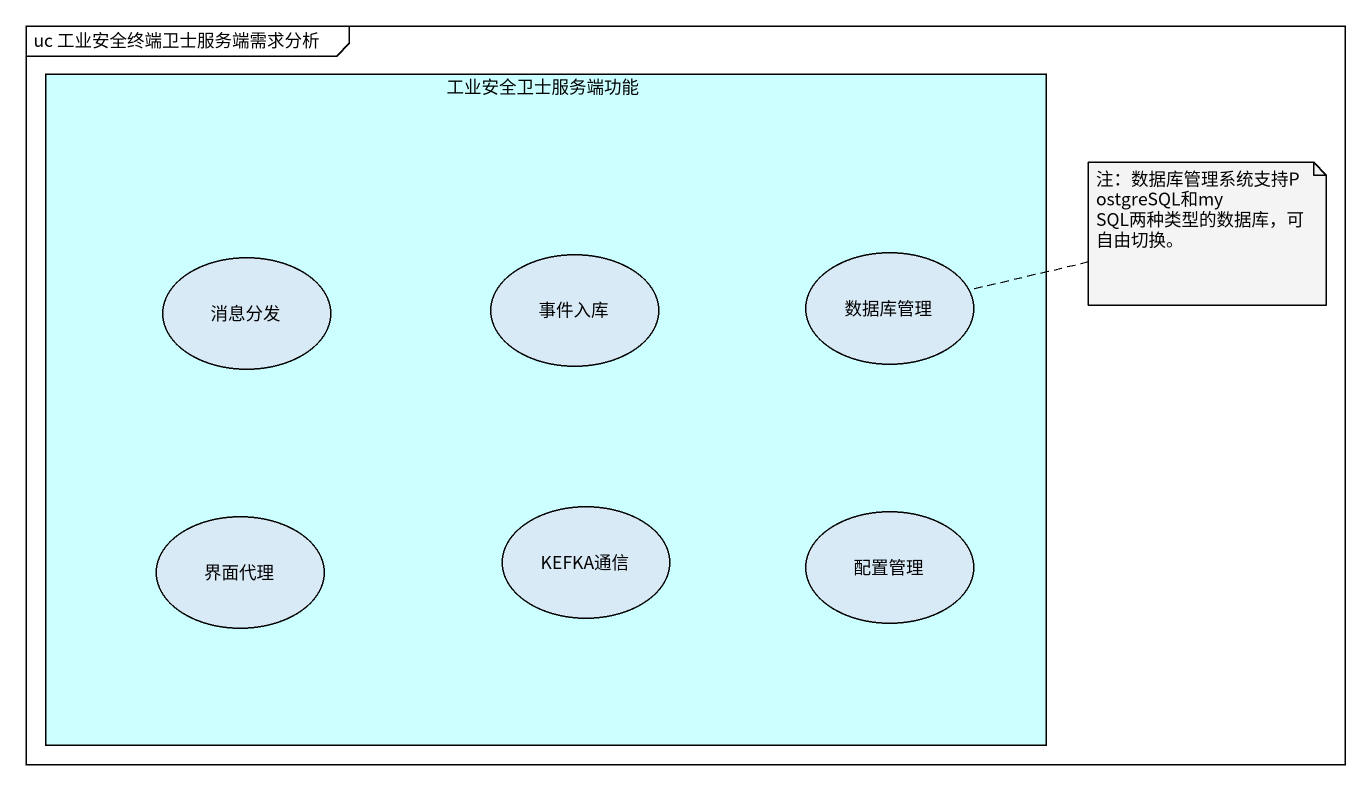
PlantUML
@startuml
mainframe uc 工业安全终端卫士服务端需求分析
rectangle 工业安全卫士服务端功能 #CCFFFF {
  usecase 消息分发
  usecase 事件入库
  usecase 数据库管理
  usecase 界面代理
  usecase KEFKA通信
  usecase 配置管理
}
note right of 数据库管理 : 注：数据库管理系统支持PostgreSQL和mySQL两种类型的数据库，可自由切换。
@enduml
